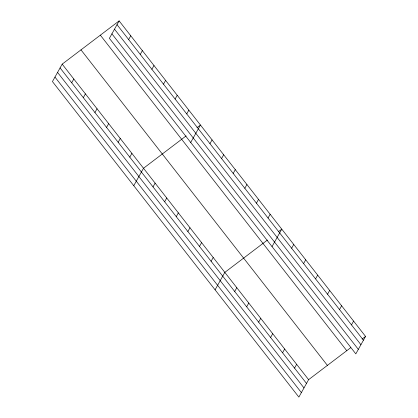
<?xml version="1.0" encoding="UTF-8"?>
<svg xmlns="http://www.w3.org/2000/svg" width="418" height="418" viewBox="0 0 418 418"><rect width="100%" height="100%" fill="white"/><g stroke="black" fill="none" stroke-linecap="round" stroke-linejoin="round"><path stroke-width="0.63" d="M119.135 20.9L109.391 38.341L355.812 353.868L365.557 336.427L119.135 20.9L62.188 64.132L52.443 81.573L298.865 397.1L308.609 379.659L350.723 347.692M71.697 82.78L73.808 79.007M83.318 97.655L85.424 93.883M128.645 39.548L130.75 35.776M94.933 112.531L97.039 108.758M140.26 54.424L142.371 50.651M106.548 127.406L108.659 123.634M151.88 69.294L153.986 65.527M118.169 142.277L120.274 138.51M163.495 84.17L165.601 80.397M129.784 157.152L131.895 153.38M175.111 99.045L177.222 95.273M133.76 185.696L143.51 168.255L186.114 135.913M186.731 113.921L188.837 110.148M153.019 186.903L155.125 183.131M190.707 142.465L200.452 125.024L196.993 127.652M164.635 201.779L166.745 198.007M209.961 143.672L212.072 139.899M176.25 216.655L178.361 212.882M221.582 158.547L223.687 154.775M187.87 231.53L189.976 227.758M233.197 173.423L235.308 169.651M199.485 246.401L201.596 242.633M244.812 188.293L246.923 184.526M211.106 261.276L213.211 257.504M256.433 203.169L258.538 199.396M215.082 289.82L224.827 272.379L267.431 240.036M268.048 218.044L270.159 214.272M234.691 291.477L236.797 287.704M272.029 246.589L281.774 229.148L278.31 231.776M246.657 306.802L248.767 303.034M291.633 248.245L293.744 244.473M258.627 322.132L260.738 318.359M303.604 263.57L305.71 259.797M270.598 337.457L272.703 333.684M315.574 278.895L317.68 275.128M282.568 352.782L284.674 349.009M327.54 294.225L329.65 290.453M294.533 368.106L296.644 364.334M339.51 309.55L341.621 305.777M351.481 324.875L353.586 321.102M362.092 339.055L365.557 336.427M117.03 24.672L363.451 340.2M114.506 29.182L360.927 344.709M111.909 33.832L358.33 349.359M100.341 35.164L346.762 350.697M80.982 49.867L327.404 365.395M62.188 64.132L308.609 379.659M60.082 67.904L306.504 383.431M57.564 72.413L303.985 387.941M54.962 77.064L301.383 392.591"/></g></svg>
